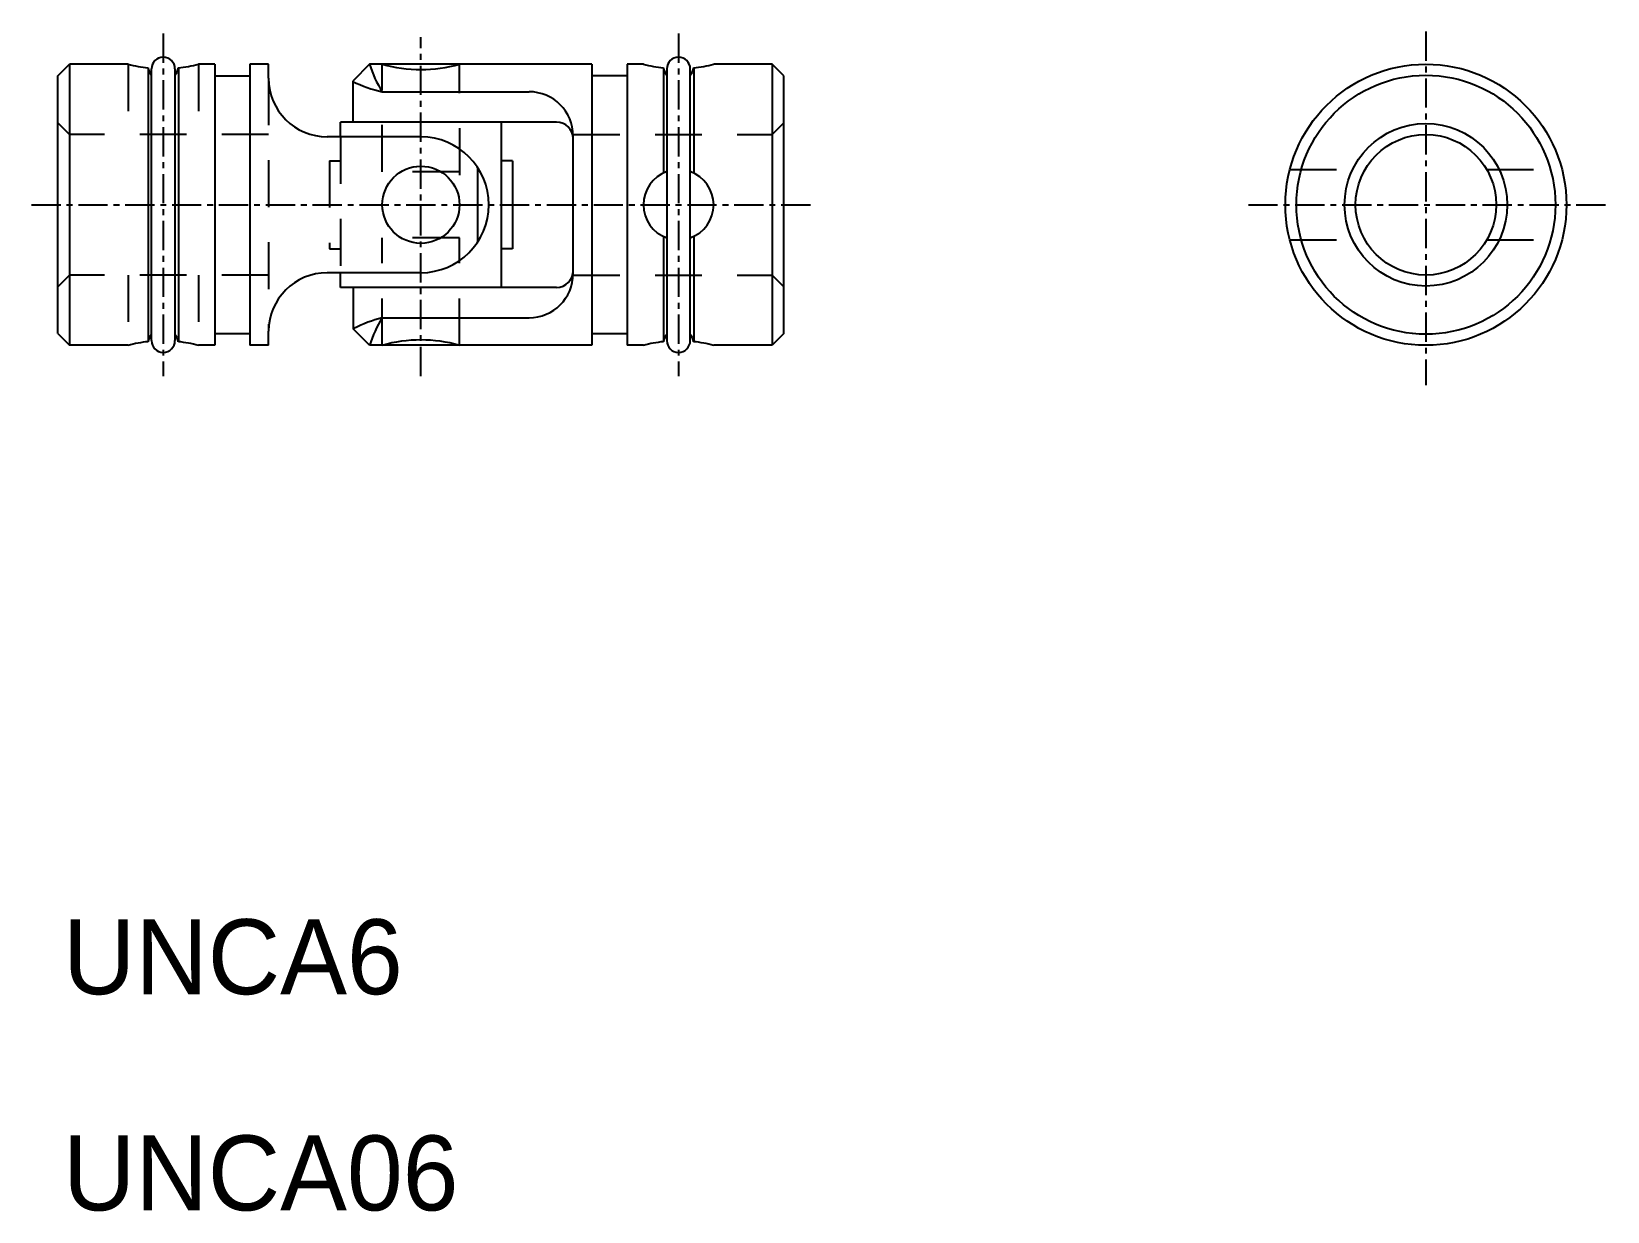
# Model space of a CAD drawing. Extents: x 157.1 to 224.3, y 80.2 to 130.6.
import ezdxf

# ---------------------------------------------------------------- set-up
doc = ezdxf.new("R2010")
doc.units = 0
doc.linetypes.add('CENTER', pattern=[2, 1.25, -0.25, 0.25, -0.25])
doc.linetypes.add('DASHED', pattern=[3.5, 2, -1.5])
doc.layers.get('0').update_dxf_attribs({"linetype": 'CONTINUOUS'})
doc.layers.add('CENTER', color=1, linetype='CENTER')

msp = doc.modelspace()

# ---------------------------------------------------------------- linework, layer by layer
for p, q in [((158.179, 128.67), (158.679, 129.17)), ((158.179, 117.67), (158.179, 128.67)), ((158.679, 129.17), (158.679, 117.17)), ((161.179, 129.17), (158.679, 129.17)), ((162.031, 129.014), (162.031, 117.325)), ((162.179, 117.37), (162.179, 128.97)), ((163.179, 128.97), (163.179, 117.37)), ((163.327, 129.014), (163.327, 117.325)), ((164.879, 129.17), (164.179, 129.17)), ((164.879, 129.17), (164.879, 117.17)), ((164.879, 128.67), (166.379, 128.67)), ((166.379, 129.17), (166.379, 117.17)), ((167.179, 129.17), (166.379, 129.17)), ((167.179, 128.57), (167.179, 129.17)), ((171.491, 129.17), (170.785, 128.464)), ((180.979, 129.17), (171.491, 129.17)), ((180.979, 129.17), (180.979, 117.17)), ((182.479, 128.67), (180.979, 128.67)), ((182.479, 129.17), (182.479, 117.17)), ((183.179, 129.17), (182.479, 129.17)), ((184.031, 129.014), (184.031, 124.523)), ((184.179, 128.97), (184.179, 117.37)), ((185.179, 117.37), (185.179, 128.97)), ((185.327, 129.014), (185.327, 124.523)), ((188.679, 129.17), (186.179, 129.17)), ((188.679, 129.17), (188.679, 117.17)), ((189.179, 128.67), (188.679, 129.17)), ((189.179, 117.67), (189.179, 128.67)), ((170.785, 126.699), (170.785, 128.464)), ((172.029, 127.993), (178.297, 127.993)), ((179.473, 126.699), (170.244, 126.699)), ((170.244, 126.068), (170.244, 126.699)), ((177.114, 119.64), (177.114, 126.699)), ((173.679, 126.07), (169.679, 126.07)), ((180.179, 120.229), (180.179, 126.111)), ((176.103, 124.763), (176.103, 121.577)), ((177.585, 125.052), (177.114, 125.052)), ((177.585, 125.052), (177.585, 121.288)), ((184.031, 121.817), (184.031, 117.325)), ((185.327, 121.817), (185.327, 117.325)), ((177.585, 121.288), (177.114, 121.288)), ((173.679, 120.27), (169.679, 120.27)), ((170.244, 119.64), (170.244, 120.272)), ((179.473, 119.64), (170.244, 119.64)), ((170.785, 119.64), (170.785, 117.876)), ((167.179, 117.17), (167.179, 117.77)), ((171.491, 117.17), (170.785, 117.876)), ((172.029, 118.346), (178.297, 118.346)), ((158.179, 117.67), (158.679, 117.17)), ((161.179, 117.17), (158.679, 117.17)), ((164.879, 117.17), (164.179, 117.17)), ((164.879, 117.67), (166.379, 117.67)), ((167.179, 117.17), (166.379, 117.17)), ((180.979, 117.17), (171.491, 117.17)), ((176.235, 117.17), (176.235, 117.17)), ((178.607, 117.17), (178.607, 117.17)), ((180.979, 117.67), (182.479, 117.67)), ((183.179, 117.17), (182.479, 117.17)), ((188.679, 117.17), (186.179, 117.17)), ((189.179, 117.67), (188.679, 117.17))]:
    msp.add_line(p, q)
at = {"color": 3, "linetype": 'DASHED'}
for p, q in [((161.179, 129.17), (161.179, 126.17)), ((164.179, 129.17), (164.179, 126.17)), ((167.179, 128.57), (167.179, 117.77)), ((172.032, 124.582), (172.032, 129.17)), ((175.345, 124.433), (175.326, 129.17)), ((158.679, 126.17), (158.179, 126.67)), ((188.679, 126.17), (189.179, 126.67)), ((167.179, 126.17), (158.679, 126.17)), ((170.244, 126.068), (170.244, 120.272)), ((180.179, 126.17), (188.679, 126.17)), ((169.773, 125.052), (170.244, 125.052)), ((169.773, 125.052), (169.773, 121.288)), ((175.326, 124.582), (172.032, 124.582)), ((210.775, 124.67), (213.987, 124.67)), ((219.183, 124.67), (222.394, 124.67)), ((169.773, 121.288), (170.244, 121.288)), ((175.326, 121.758), (172.032, 121.758)), ((172.032, 117.17), (172.032, 121.758)), ((175.326, 117.17), (175.326, 121.758)), ((210.775, 121.67), (213.987, 121.67)), ((219.183, 121.67), (222.394, 121.67)), ((158.679, 120.17), (158.179, 119.67)), ((167.179, 120.17), (158.679, 120.17)), ((161.179, 120.17), (161.179, 117.17)), ((164.179, 120.17), (164.179, 117.17)), ((180.179, 120.17), (188.679, 120.17)), ((188.679, 120.17), (189.179, 119.67))]:
    msp.add_line(p, q, dxfattribs=at)
at = {"linetype": 'CONTINUOUS'}
for radius in [6, 5.529, 3.471, 3]:
    msp.add_circle((216.585, 123.17), radius, dxfattribs=at)
msp.add_circle((173.679, 123.17), 1.647)
for centre, radius, start, end in [((162.679, 128.97), 0.5, 0, 180), ((184.679, 128.97), 0.5, 0, 180), ((162.679, 134.979), 6, 255.52249, 263.86457), ((162.679, 129.12), 0.65, 189.39958, 219.71513), ((162.679, 129.12), 0.65, 320.28487, 350.60042), ((162.679, 134.979), 6, 276.13541, 284.47751), ((169.679, 128.57), 2.5, 180, 270), ((175.996, 130.528), 4.706, 196.77423, 212.60031), ((173.679, 134.939), 6, 254.0672, 285.9328), ((184.679, 134.979), 6, 255.52249, 263.86458), ((184.679, 129.12), 0.65, 189.39959, 219.71513), ((184.679, 129.12), 0.65, 320.28487, 350.60041), ((184.679, 134.979), 6, 276.13542, 284.47751), ((173.364, 133.843), 6, 244.37977, 257.1678), ((178.297, 126.111), 1.882, 0, 90), ((179.473, 125.993), 0.706, 0, 90), ((173.679, 123.17), 2.9, 270, 90), ((184.679, 123.17), 1.5, 109.47122, 250.52878), ((184.679, 123.17), 1.5, 289.47122, 70.52878), ((169.679, 117.77), 2.5, 90, 180), ((178.297, 120.229), 1.882, 270, 0), ((179.473, 120.346), 0.706, 270, 0), ((173.514, 112.532), 6, 104.32294, 116.66263), ((175.996, 115.81), 4.706, 147.3891, 163.20604), ((162.679, 111.36), 6, 96.13543, 104.47751), ((162.679, 117.22), 0.65, 140.28487, 170.60042), ((162.679, 117.37), 0.5, 180, 0), ((162.679, 117.22), 0.65, 9.39958, 39.71513), ((162.679, 111.36), 6, 75.52249, 83.79926), ((173.679, 111.4), 6, 74.0672, 105.9328), ((184.679, 111.36), 6, 96.20075, 104.47751), ((184.679, 117.22), 0.65, 140.28487, 170.60041), ((184.679, 117.37), 0.5, 180, 0), ((184.679, 117.22), 0.65, 9.39959, 39.71513), ((184.679, 111.36), 6, 75.52249, 83.86458)]:
    msp.add_arc(centre, radius, start, end)
at = {"layer": 'CENTER', "color": 1, "linetype": 'CENTER'}
for p, q in [((216.585, 130.565), (216.585, 115.465)), ((162.679, 130.483), (162.679, 115.856)), ((173.679, 115.856), (173.679, 130.324)), ((184.679, 130.483), (184.679, 115.856)), ((157.056, 123.17), (190.471, 123.17)), ((209.006, 123.17), (224.337, 123.17))]:
    msp.add_line(p, q, dxfattribs=at)

# ---------------------------------------------------------------- texts
for s, p in [('UNCA6', (158.399, 89.472)), ('UNCA06', (158.399, 80.244))]:
    msp.add_text(s, height=3.2).set_placement(p)

doc.saveas('drawing.dxf')
